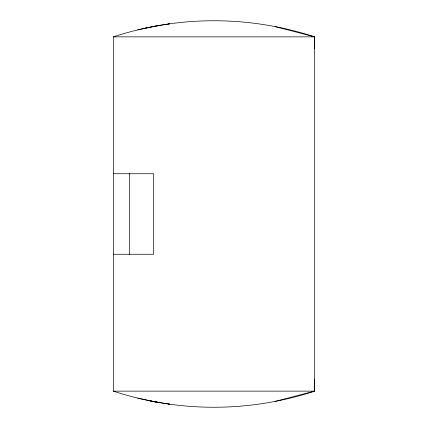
<?xml version="1.0" encoding="UTF-8"?>
<svg xmlns="http://www.w3.org/2000/svg" width="428" height="428" viewBox="0 0 428 428"><rect width="100%" height="100%" fill="white"/><g stroke="black" fill="none" stroke-linecap="round" stroke-linejoin="round"><path stroke-width="0.64" d="M275.044 401.421L314.65 391.144L314.65 379.069M137.709 29.901L153.582 26.456L169.622 23.818L168.359 23.995M144.825 28.253L147.585 27.66M113.35 36.856L314.65 36.856L314.65 391.144L113.35 391.144L113.35 36.856A322.557 322.557 0 0 1 314.644 36.856L314.65 48.931M113.35 173.741L153.609 173.741L153.609 254.259L113.35 254.259M168.359 404.005L169.622 404.182L153.582 401.539L137.709 398.099M275.038 26.579L314.65 36.856M129.454 173.26L129.454 254.74M159.457 402.582A16.184 0.77 10.8 0 1 150.661 400.945M314.65 391.144A322.584 322.584 0 0 1 113.35 391.144M159.767 402.678A16.184 0.819 10.8 0 1 150.479 400.956M150.661 27.055A16.184 0.77 -10.8 0 1 159.457 25.418"/></g></svg>
